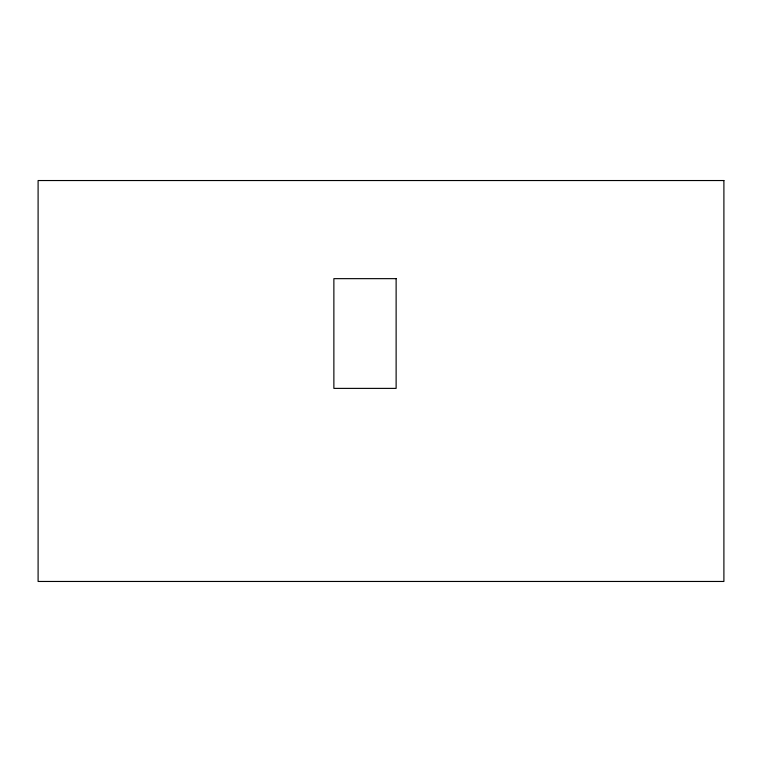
<?xml version="1.0" encoding="UTF-8"?>
<svg xmlns="http://www.w3.org/2000/svg" width="762" height="762" viewBox="0 0 762 762"><rect width="100%" height="100%" fill="white"/><g stroke="black" fill="none" stroke-linecap="round" stroke-linejoin="round"><path stroke-width="1.14" d="M723.9 180.537L38.1 180.537L38.1 581.463L723.9 581.463L723.9 180.537M396.126 278.654L333.87 278.654L333.87 388.382L396.126 388.382L396.126 278.654"/></g></svg>
